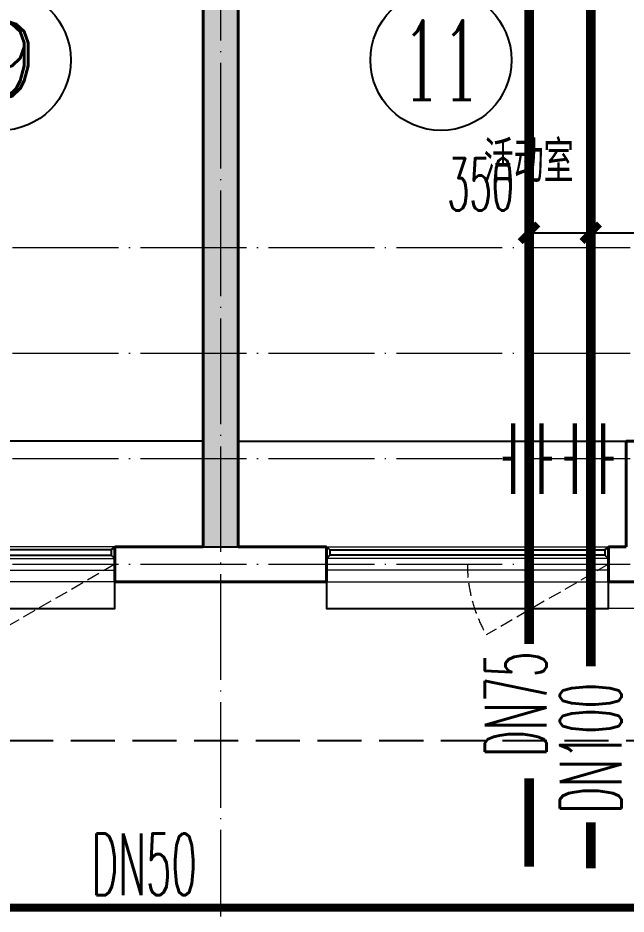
# Model space of a CAD drawing. Extents: x 27938 to 650306, y -92720 to 1524912.
# Drawn here: x 284667 to 288117, y 671171 to 676260 of the extents above; entities that cross this region are included whole.
import ezdxf
from ezdxf.enums import TextEntityAlignment as Align

# ---------------------------------------------------------------- set-up
doc = ezdxf.new("R2010")
doc.units = 0
doc.header["$LTSCALE"] = 1000
doc.header["$MEASUREMENT"] = 0
doc.linetypes.add('DASH', pattern=[0.35, 0.25, -0.1])
doc.linetypes.add('DOTE', pattern=[2.42, 2, -0.2, 0.02, -0.2])
for name, color, linetype in [('3-栏杆1', 135, 'Continuous'), ('3.5方案汇报，与郭总、侯月琴确定户型_t8$0$2020.03.04 -1安徽标准化洋房户型(UA）_t8_t8$0$看线', 154, 'Continuous'), ('AXIS', 3, 'Continuous'), ('AXIS_TEXT', 4, 'Continuous'), ('PIPE-凝结', 150, 'N'), ('PIPE-餐饮排水', 41, 'P'), ('PUB_TEXT', 4, 'Continuous'), ('TEXT_凝结', 7, 'Continuous'), ('TEXT_餐饮排水', 7, 'Continuous'), ('TWT_DIM', 3, 'Continuous'), ('VALVE_污水', 7, 'Continuous'), ('保温', 6, 'Continuous'), ('卫生间', 6, 'Continuous'), ('看线', 251, 'Continuous')]:
    doc.layers.add(name, color=color, linetype=linetype)
for name, color, linetype, lineweight in [('DOTE', 19, 'DOTE', 9), ('WALL', 9, 'Continuous', 40), ('WINDOW', 8, 'Continuous', 15)]:
    doc.layers.add(name, color=color, linetype=linetype, lineweight=lineweight)
doc.styles.add('_TCH_AXIS', font='COMPLEX', dxfattribs={"bigfont": 'GBCBIG'})
doc.styles.add('_TCH_DIM_T3', font='SIMPLEX.shx', dxfattribs={"width": 0.494118, "bigfont": 'GBCBIG.shx'})
doc.styles.add('_TWT_PIPEDN', font='SIMPLEX.shx', dxfattribs={"width": 0.6, "oblique": 10, "height": 3, "bigfont": 'HZTXT.shx'})
doc.styles.add('COMPLEX', font='COMPLEX')
doc.styles.get("Standard").update_dxf_attribs({"font": 'gbenor.shx', "bigfont": 'gbcbig.shx'})
doc.linetypes.add('N', pattern='A,3,-0.2,["N",Standard,S=0.25,R=0,X=-0.1,Y=-0.115],-0.2', length=3.4)
doc.linetypes.add('P', pattern='A,3,-0.2,["P",Standard,S=0.25,R=0,X=-0.1,Y=-0.115],-0.2', length=3.4)
doc.dimstyles.new('_TWT_ARCH&&100', dxfattribs={"dimtxt": 297.5, "dimasz": 100, "dimexe": 250, "dimexo": 300, "dimgap": 126.25, "dimtad": 1, "dimdec": 0, "dimzin": 0, "dimdsep": 46, "dimtxsty": '_TCH_DIM_T3', "dimblk": 'ARCHTICK', "dimcen": 0.09, "dimclrt": 7, "dimazin": 2, "dimtfac": 1, "dimtdec": 0, "dimtix": 1, "dimtmove": 2, "dimatfit": 3, "dimfxl": 1, "dimtolj": 1, "dimtzin": 0, "dimarcsym": 0})

# ---------------------------------------------------------------- blocks, each defined once
blk = doc.blocks.new('A$C263B1184')
at = {"layer": '保温', "linetype": 'Continuous', "ltscale": 10}
h = blk.add_hatch(dxfattribs=at)
h.set_pattern_fill('HEX', color=251, scale=10, angle=90, style=0)
h.set_pattern_definition([(90, (-503782.47, -516048.461), (-16.49778, 1e-15), [9.525, -19.05]), (210, (-503782.47, -516048.461), (8.24889, -14.2874966), [9.525, -19.05]), (150, (-503782.47, -516038.936), (-8.24889, -14.2874966), [9.525, -19.05])])
h.paths.add_polyline_path([(0.1, 0), (200.1, 0), (200.1, 4100), (0.1, 4100)])
at = {"layer": '保温', "color": 251, "linetype": 'ByBlock', "ltscale": 10}
blk.add_line((0, 0), (200, 0), dxfattribs=at)
blk = doc.blocks.new('GDRDADWDAD')
at = {"layer": 'DOTE', "linetype": 'DOTE', "ltscale": 0.3}
for p, q in [((285816.6, 677457.2), (285816.6, 671157.2)), ((270116.6, 674957.2), (328916.6, 674957.2)), ((270116.6, 674357.2), (328916.6, 674357.2)), ((270116.6, 673757.2), (328916.6, 673757.2)), ((270116.6, 673157.2), (328916.6, 673157.2))]:
    blk.add_line(p, q, dxfattribs=at)
blk = doc.blocks.new('HFGHFHF')
at = {"layer": '卫生间', "color": 159, "linetype": 'DASH', "true_color": 0x22346e}
blk.add_lwpolyline([(282616.8, 689157.2), (280916.6, 689157.2), (280916.6, 684657.2), (280916.6, 684657.2), (280916.6, 684357.2), (272916.6, 684357.2), (272916.6, 683357.2), (271116.6, 683357.2), (271116.6, 673357.2), (273766.6, 673357.2), (273766.6, 672157.2), (297866.6, 672157.2), (297866.6, 673357.2), (299516.6, 673357.2)], dxfattribs=at)
blk = doc.blocks.new('_ArchTick')
at = {"color": 0, "linetype": 'ByBlock', "const_width": 0.4}
blk.add_lwpolyline([(-0.5, -0.5), (0.5, 0.5)], dxfattribs=at)
blk = doc.blocks.new('*D184')
at = {"layer": 'Defpoints', "color": 0}
for p in [(287916.5, 675039.8), (287566.5, 674193.4), (287916.5, 674193.4)]:
    blk.add_point(p, dxfattribs=at)
at = {"layer": 'TWT_DIM', "color": 0, "lineweight": -2}
for p, q in [((287566.5, 674493.4), (287566.5, 675289.8)), ((287916.5, 674493.4), (287916.5, 675289.8)), ((287566.5, 675039.8), (287916.5, 675039.8))]:
    blk.add_line(p, q, dxfattribs=at)
at = {"layer": 'TWT_DIM', "color": 0, "lineweight": -2, "xscale": 100, "yscale": 100, "zscale": 100, "rotation": 180}
blk.add_blockref('_ArchTick', (287566.5, 675039.8), dxfattribs=at)
at = {"layer": 'TWT_DIM', "color": 0, "lineweight": -2, "xscale": 100, "yscale": 100, "zscale": 100}
blk.add_blockref('_ArchTick', (287916.5, 675039.8), dxfattribs=at)
at = {"layer": 'TWT_DIM', "color": 7, "insert": (287291.3, 675314.8), "char_height": 297.5, "attachment_point": 5, "style": '_TCH_DIM_T3'}
blk.add_mtext('\\A1;350', dxfattribs=at)
blk = doc.blocks.new('*D185')
at = {"layer": 'Defpoints', "color": 0}
for p in [(288916.8, 675039.8), (287916.5, 674193.4), (288916.8, 674193.4)]:
    blk.add_point(p, dxfattribs=at)
at = {"layer": 'TWT_DIM', "color": 0, "lineweight": -2}
for p, q in [((287916.5, 674493.4), (287916.5, 675289.8)), ((288916.8, 674493.4), (288916.8, 675289.8)), ((287916.5, 675039.8), (288916.8, 675039.8))]:
    blk.add_line(p, q, dxfattribs=at)
at = {"layer": 'TWT_DIM', "color": 0, "lineweight": -2, "xscale": 100, "yscale": 100, "zscale": 100, "rotation": 180}
blk.add_blockref('_ArchTick', (287916.5, 675039.8), dxfattribs=at)
at = {"layer": 'TWT_DIM', "color": 0, "lineweight": -2, "xscale": 100, "yscale": 100, "zscale": 100}
blk.add_blockref('_ArchTick', (288916.8, 675039.8), dxfattribs=at)
at = {"layer": 'TWT_DIM', "color": 7, "insert": (288416.6, 675314.8), "char_height": 297.5, "attachment_point": 5, "style": '_TCH_DIM_T3'}
blk.add_mtext('\\A1;1000', dxfattribs=at)
blk = doc.blocks.new('$WINLIB2D$00000001')
at = {"color": 0}
for points in [[(-0.5, 0.5), (-0.5, -0.5)], [(-0.5, 0.5), (0.5, 0.5)], [(0.5, -0.5), (0.5, 0.5)], [(0.5, 0.1667), (-0.5, 0.1667)], [(0.5, -0.1667), (-0.5, -0.1667)], [(-0.5, -0.5), (0.5, -0.5)]]:
    blk.add_lwpolyline(points, dxfattribs=at)
blk = doc.blocks.new('_AXISO')
blk.add_circle((0, 0), 0.5)
at = {"layer": 'AXIS_TEXT', "style": 'COMPLEX', "width": 1.041667}
blk.add_attdef('A', text='', height=0.56, dxfattribs=at).set_placement((-0.25, -0.28), (0.25, -0.28), align=Align.FIT)
blk = doc.blocks.new('$VALVE$00000553')
at = {"const_width": 30}
for points in [[(0, 100), (0, 175)], [(0, 100), (-250, 100), (-250, 100)], [(0, 100), (250, 100), (250, 100)], [(-250, -100), (-250, -100), (0, -100)], [(250, -100), (250, -100), (0, -100)], [(0, -175), (0, -100)]]:
    blk.add_lwpolyline(points, dxfattribs=at)

msp = doc.modelspace()

# ---------------------------------------------------------------- linework, layer by layer
at = {"color": 8, "const_width": 8}
msp.add_lwpolyline([(288316.6, 673057.2), (288316.6, 672907.2), (288016.6, 672907.2), (288016.6, 673057.2)], dxfattribs=at)
at = {"layer": '3-栏杆1', "color": 8}
for p, q in [((285196.3, 673239.4), (285216.6, 673257.2)), ((285216.6, 673257.2), (285196.3, 673239.4)), ((286436.8, 673239.4), (286416.6, 673257.2)), ((286416.6, 673257.2), (286436.8, 673239.4)), ((287996.3, 673239.4), (288016.6, 673257.2)), ((288016.6, 673257.2), (287996.3, 673239.4)), ((285196.3, 673239.3), (283636.8, 673239.4)), ((283636.8, 673210.1), (285196.3, 673210)), ((285196.3, 673239.4), (285196.3, 673210.1)), ((285196.3, 673210.1), (285216.6, 673190.3)), ((285216.6, 673190.3), (285196.3, 673210.1)), ((286436.8, 673210.1), (286416.6, 673190.3)), ((286416.6, 673190.3), (286436.8, 673210.1)), ((286436.8, 673239.3), (287996.3, 673239.4)), ((286436.8, 673239.4), (286436.8, 673210.1)), ((287996.3, 673210.1), (286436.8, 673210)), ((287996.3, 673239.4), (287996.3, 673210.1)), ((288016.6, 673190.3), (287996.3, 673210.1))]:
    msp.add_line(p, q, dxfattribs=at)
at = {"layer": '3.5方案汇报，与郭总、侯月琴确定户型_t8$0$2020.03.04 -1安徽标准化洋房户型(UA）_t8_t8$0$看线', "color": 8, "ltscale": 10}
for p, q in [((285716.6, 673857.2), (283516.6, 673857.2)), ((285916.6, 673857.2), (288116.6, 673857.2))]:
    msp.add_line(p, q, dxfattribs=at)
at = {"layer": 'PIPE-凝结', "const_width": 45}
msp.add_lwpolyline([(275046.6, 671207.2), (299216.6, 671207.2)], dxfattribs=at)
at = {"layer": 'PIPE-餐饮排水', "const_width": 55}
for points in [[(287566.5, 682307.2), (287566.5, 672704)], [(287916.5, 681857.2), (287916.5, 672577.5)], [(287566.5, 671942.3), (287566.5, 671440.7)], [(287916.5, 671691.5), (287916.5, 671430.2)]]:
    msp.add_lwpolyline(points, dxfattribs=at)
at = {"layer": 'WALL', "color": 8}
for p, q in [((285716.6, 677357.2), (285716.6, 673257.2)), ((285916.6, 677357.2), (285916.6, 673257.2)), ((288116.6, 673857.2), (288916.6, 673857.2)), ((288116.6, 673857.2), (288116.6, 673257.2)), ((285716.6, 673257.2), (285216.6, 673257.2)), ((285216.6, 673257.2), (285216.6, 673057.2)), ((286416.6, 673257.2), (285916.6, 673257.2)), ((286416.6, 673057.2), (286416.6, 673257.2)), ((288116.6, 673257.2), (288016.6, 673257.2)), ((288016.6, 673257.2), (288016.6, 673057.2)), ((285216.6, 673057.2), (285816.6, 673057.2)), ((285816.6, 673057.2), (286416.6, 673057.2)), ((288016.6, 673057.2), (288216.6, 673057.2))]:
    msp.add_line(p, q, dxfattribs=at)
at = {"layer": 'WINDOW', "color": 8, "linetype": 'DASH', "ltscale": 0.3}
for points in [[(285216.6, 673157.2), (284523.8, 672757.2, -0.131652), (284416.6, 673157.2)], [(288016.6, 673157.2), (287323.8, 672757.2, -0.131652), (287216.6, 673157.2)]]:
    msp.add_lwpolyline(points, format="xyb", dxfattribs=at)
at = {"layer": '看线', "color": 8, "ltscale": 0.5}
for points in [[(283616.6, 673057.2), (283616.6, 672907.2), (285216.6, 672907.2), (285216.6, 673057.2)], [(286416.6, 673057.2), (286416.6, 672907.2), (288016.6, 672907.2), (288016.6, 673057.2)]]:
    msp.add_lwpolyline(points, dxfattribs=at)

# ---------------------------------------------------------------- block references
msp.add_blockref('GDRDADWDAD', (0, 0))
at = {"color": 8}
for name, p in [('HFGHFHF', (0, 0)), ('A$C263B1184', (285716.6, 673257.2))]:
    msp.add_blockref(name, p, dxfattribs=at)
at = {"layer": 'AXIS'}
ref = msp.add_blockref('_AXISO', (284566.6, 676020.9), dxfattribs=dict(at, xscale=800, yscale=800, zscale=800))
ref.add_attrib('A', '9', dxfattribs={"layer": 'AXIS_TEXT', "height": 452.5, "style": '_TCH_AXIS', "width": 1.5}).set_placement((284340.3, 675794.6), (284792.9, 675794.6), align=Align.FIT)
ref = msp.add_blockref('_AXISO', (287066.6, 676020.9), dxfattribs=dict(at, xscale=800, yscale=800, zscale=800))
ref.add_attrib('A', '11', dxfattribs={"layer": 'AXIS_TEXT', "height": 452.55, "style": '_TCH_AXIS', "width": 0.875}).set_placement((286840.3, 675794.6), (287292.9, 675794.6), align=Align.FIT)
at = {"layer": 'VALVE_污水', "xscale": 0.8, "yscale": 0.8, "zscale": 0.8, "rotation": 90}
for p in [(287556.5, 673757.2), (287906.5, 673757.2)]:
    msp.add_blockref('$VALVE$00000553', p, dxfattribs=at)
at = {"layer": 'WINDOW', "xscale": 1600, "yscale": 200, "zscale": 1600, "rotation": 180}
msp.add_blockref('$WINLIB2D$00000001', (284416.6, 673157.2), dxfattribs=at)
at = {"layer": 'WINDOW', "xscale": 1600, "yscale": -200, "zscale": 1600}
msp.add_blockref('$WINLIB2D$00000001', (287216.6, 673157.2), dxfattribs=at)

# ---------------------------------------------------------------- texts
at = {"layer": 'PUB_TEXT', "color": 8}
msp.add_text('活动室', height=236.31, dxfattribs=at).set_placement((287308.7, 675325.5))
at = {"layer": 'TEXT_凝结', "style": '_TWT_PIPEDN', "width": 0.48}
msp.add_text('DN50', height=350, dxfattribs=at).set_placement((285084, 671278.1))
at = {"layer": 'TEXT_餐饮排水', "style": '_TWT_PIPEDN', "width": 0.48}
for s, p in [('DN75', (287666.1, 672063.1)), ('DN100', (288091.5, 671741.5))]:
    msp.add_text(s, height=350, rotation=90, dxfattribs=at).set_placement(p)

# ---------------------------------------------------------------- dimensions: what is measured, and where the dimension line sits
at = {"layer": 'TWT_DIM'}
dim = msp.add_linear_dim(base=(287916.5, 675039.8), p1=(287566.5, 674193.4), p2=(287916.5, 674193.4), angle=0, dimstyle='_TWT_ARCH&&100', dxfattribs=at)
dim.commit()
dim.dimension.update_dxf_attribs({"geometry": '*D184', "text_midpoint": (287291.3, 675314.8), "dimtype": 129})
dim = msp.add_aligned_dim(p1=(287916.5, 674193.4), p2=(288916.8, 674193.4), distance=846.4, dimstyle='_TWT_ARCH&&100', dxfattribs=at)
dim.commit()
dim.dimension.update_dxf_attribs({"geometry": '*D185', "text_midpoint": (288416.6, 675314.8)})

doc.saveas('drawing.dxf')
